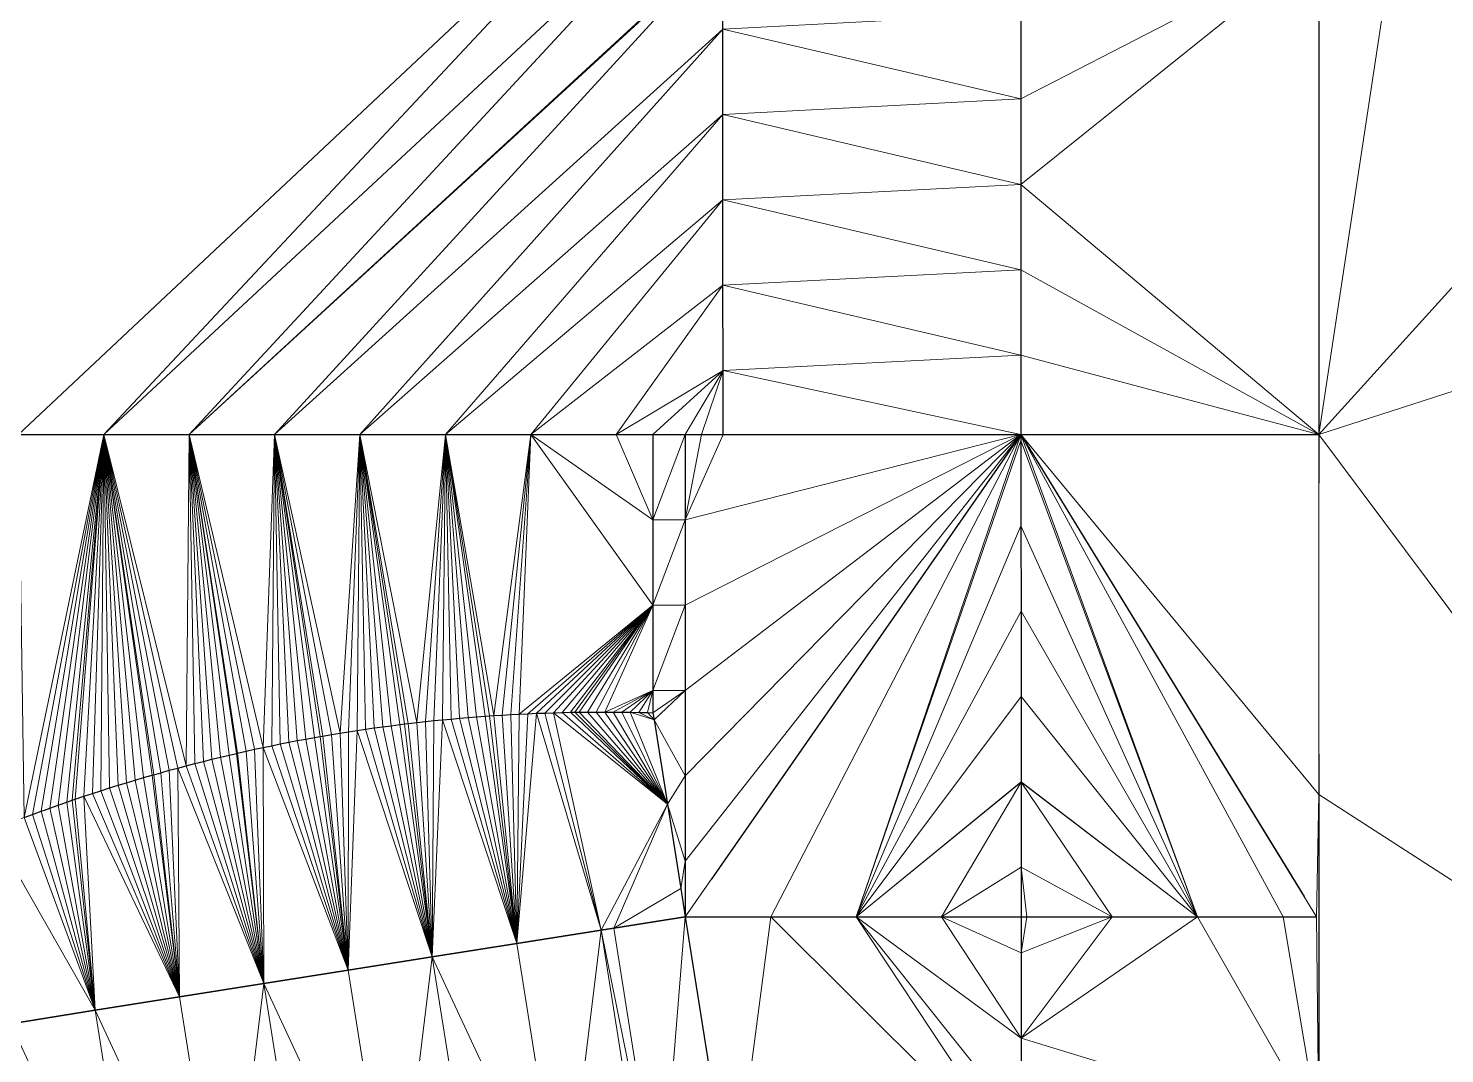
# Model space of a CAD drawing. Header units: metres. Extents: x 246428 to 246884, y 7418966 to 7419490.
# Drawn here: x 246731.44 to 246748.03, y 7419334.11 to 7419346.12 of the extents above; entities that cross this region are included whole.
import ezdxf

# ---------------------------------------------------------------- set-up
doc = ezdxf.new("R2010")
doc.units = ezdxf.units.M
doc.linetypes.add('blank name', pattern=[0])
doc.linetypes.add('HIDDEN', pattern=[9.525, 6.35, -3.175])
doc.layers.add('_12D_UNMAPPED', color=7, linetype='Continuous')
doc.layers.add('GRADELINES', color=250, linetype='HIDDEN', lineweight=25)
doc.layers.add('MISC_PATHS', color=7, linetype='Continuous', lineweight=35)

msp = doc.modelspace()

# ---------------------------------------------------------------- linework, layer by layer
at = {"layer": '_12D_UNMAPPED', "color": 3, "linetype": 'blank name', "lineweight": 0}
for points in [[(246754.397, 7419350.014, 35.67), (246746.557, 7419341.364, 35.67), (246747.589, 7419348.176, 35.67)], [(246746.557, 7419341.364, 35.67), (246754.397, 7419350.014, 35.67), (246760.122, 7419345.739, 35.67)], [(246731.329, 7419341.364, 35.67), (246723.667, 7419348.992, 35.67), (246739.573, 7419349.111, 35.67)], [(246732.329, 7419341.364, 35.67), (246731.329, 7419341.364, 35.67), (246739.573, 7419349.111, 35.67)], [(246739.574, 7419348.111, 35.67), (246732.329, 7419341.364, 35.67), (246739.573, 7419349.111, 35.67)], [(246733.329, 7419341.364, 35.67), (246732.329, 7419341.364, 35.67), (246739.574, 7419348.111, 35.67)], [(246739.575, 7419347.111, 35.67), (246733.329, 7419341.364, 35.67), (246739.574, 7419348.111, 35.67)], [(246746.557, 7419341.364, 35.67), (246746.557, 7419347.095, 35.67), (246747.589, 7419348.176, 35.67)], [(246733.329, 7419341.364, 35.67), (246739.575, 7419347.111, 35.67), (246739.575, 7419347.095, 35.67)], [(246734.329, 7419341.364, 35.67), (246733.329, 7419341.364, 35.67), (246739.575, 7419347.095, 35.67)], [(246739.577, 7419346.111, 35.67), (246734.329, 7419341.364, 35.67), (246739.575, 7419347.095, 35.67)], [(246743.067, 7419346.293, 35.635), (246739.577, 7419346.111, 35.67), (246739.575, 7419347.095, 35.67)], [(246743.068, 7419344.293, 35.635), (246743.067, 7419345.293, 35.635), (246746.557, 7419347.095, 35.67)], [(246743.067, 7419345.293, 35.635), (246743.067, 7419346.293, 35.635), (246746.557, 7419347.095, 35.67)], [(246746.557, 7419341.364, 35.67), (246743.068, 7419344.293, 35.635), (246746.557, 7419347.095, 35.67)], [(246739.577, 7419346.111, 35.67), (246743.067, 7419346.293, 35.635), (246743.067, 7419345.293, 35.635)], [(246735.329, 7419341.364, 35.67), (246734.329, 7419341.364, 35.67), (246739.577, 7419346.111, 35.67)], [(246739.578, 7419345.111, 35.67), (246735.329, 7419341.364, 35.67), (246739.577, 7419346.111, 35.67)], [(246739.578, 7419345.111, 35.67), (246739.577, 7419346.111, 35.67), (246743.067, 7419345.293, 35.635)], [(246752.637, 7419333.224, 35.67), (246746.557, 7419341.364, 35.67), (246760.122, 7419345.739, 35.67)], [(246739.578, 7419345.111, 35.67), (246743.067, 7419345.293, 35.635), (246743.068, 7419344.293, 35.635)], [(246736.329, 7419341.364, 35.67), (246735.329, 7419341.364, 35.67), (246739.578, 7419345.111, 35.67)], [(246739.579, 7419344.111, 35.67), (246736.329, 7419341.364, 35.67), (246739.578, 7419345.111, 35.67)], [(246739.579, 7419344.111, 35.67), (246739.578, 7419345.111, 35.67), (246743.068, 7419344.293, 35.635)], [(246739.579, 7419344.111, 35.67), (246743.068, 7419344.293, 35.635), (246743.068, 7419343.293, 35.635)], [(246743.068, 7419344.293, 35.635), (246746.557, 7419341.364, 35.67), (246743.068, 7419343.293, 35.635)], [(246737.329, 7419341.364, 35.67), (246736.329, 7419341.364, 35.67), (246739.579, 7419344.111, 35.67)], [(246739.58, 7419343.111, 35.67), (246737.329, 7419341.364, 35.67), (246739.579, 7419344.111, 35.67)], [(246739.58, 7419343.111, 35.67), (246739.579, 7419344.111, 35.67), (246743.068, 7419343.293, 35.635)], [(246743.069, 7419342.293, 35.635), (246739.58, 7419343.111, 35.67), (246743.068, 7419343.293, 35.635)], [(246746.557, 7419341.364, 35.67), (246743.069, 7419342.293, 35.635), (246743.068, 7419343.293, 35.635)], [(246737.329, 7419341.364, 35.67), (246739.58, 7419343.111, 35.67), (246738.329, 7419341.364, 35.67)], [(246738.329, 7419341.364, 35.67), (246739.58, 7419343.111, 35.67), (246739.581, 7419342.111, 35.67)], [(246739.581, 7419342.111, 35.67), (246739.58, 7419343.111, 35.67), (246743.069, 7419342.293, 35.635)], [(246739.581, 7419342.111, 35.67), (246743.069, 7419342.293, 35.635), (246743.07, 7419341.364, 35.635)], [(246743.069, 7419342.293, 35.635), (246743.07, 7419341.364, 35.635), (246743.07, 7419341.364, 35.635)], [(246743.07, 7419341.364, 35.635), (246743.069, 7419342.293, 35.635), (246746.557, 7419341.364, 35.67)], [(246738.329, 7419341.364, 35.67), (246739.581, 7419342.111, 35.67), (246738.76, 7419341.364, 35.67)], [(246739.581, 7419342.111, 35.67), (246739.139, 7419341.364, 35.67), (246738.76, 7419341.364, 35.67)], [(246739.581, 7419342.111, 35.67), (246739.329, 7419341.364, 35.67), (246739.139, 7419341.364, 35.67)], [(246739.582, 7419341.364, 35.67), (246739.329, 7419341.364, 35.67), (246739.581, 7419342.111, 35.67)], [(246739.582, 7419341.364, 35.67), (246739.581, 7419342.111, 35.67), (246743.07, 7419341.364, 35.635)], [(246731.329, 7419341.364, 35.67), (246732.329, 7419341.364, 35.67), (246731.395, 7419336.876, 35.58)], [(246732.329, 7419341.364, 35.67), (246731.495, 7419336.913, 35.581), (246731.395, 7419336.876, 35.58)], [(246732.329, 7419341.364, 35.67), (246731.595, 7419336.95, 35.582), (246731.495, 7419336.913, 35.581)], [(246732.329, 7419341.364, 35.67), (246731.695, 7419336.986, 35.582), (246731.595, 7419336.95, 35.582)], [(246732.329, 7419341.364, 35.67), (246731.795, 7419337.022, 35.583), (246731.695, 7419336.986, 35.582)], [(246732.329, 7419341.364, 35.67), (246731.895, 7419337.057, 35.584), (246731.795, 7419337.022, 35.583)], [(246732.329, 7419341.364, 35.67), (246731.959, 7419337.079, 35.584), (246731.895, 7419337.057, 35.584)], [(246732.329, 7419341.364, 35.67), (246731.995, 7419337.091, 35.585), (246731.959, 7419337.079, 35.584)], [(246732.329, 7419341.364, 35.67), (246732.095, 7419337.125, 35.585), (246731.995, 7419337.091, 35.585)], [(246732.195, 7419337.158, 35.586), (246732.095, 7419337.125, 35.585), (246732.329, 7419341.364, 35.67)], [(246732.295, 7419337.19, 35.587), (246732.195, 7419337.158, 35.586), (246732.329, 7419341.364, 35.67)], [(246732.395, 7419337.222, 35.587), (246732.295, 7419337.19, 35.587), (246732.329, 7419341.364, 35.67)], [(246732.695, 7419337.314, 35.589), (246732.329, 7419341.364, 35.67), (246732.795, 7419337.344, 35.59)], [(246732.495, 7419337.254, 35.588), (246732.395, 7419337.222, 35.587), (246732.329, 7419341.364, 35.67)], [(246732.595, 7419337.284, 35.588), (246732.329, 7419341.364, 35.67), (246732.695, 7419337.314, 35.589)], [(246732.595, 7419337.284, 35.588), (246732.495, 7419337.254, 35.588), (246732.329, 7419341.364, 35.67)], [(246732.795, 7419337.344, 35.59), (246732.329, 7419341.364, 35.67), (246732.895, 7419337.373, 35.59)], [(246732.895, 7419337.373, 35.59), (246732.329, 7419341.364, 35.67), (246732.913, 7419337.378, 35.59)], [(246732.913, 7419337.378, 35.59), (246732.329, 7419341.364, 35.67), (246732.995, 7419337.401, 35.591)], [(246732.995, 7419337.401, 35.591), (246732.329, 7419341.364, 35.67), (246733.095, 7419337.429, 35.591)], [(246733.095, 7419337.429, 35.591), (246732.329, 7419341.364, 35.67), (246733.195, 7419337.456, 35.592)], [(246732.329, 7419341.364, 35.67), (246733.329, 7419341.364, 35.67), (246733.295, 7419337.483, 35.592)], [(246733.195, 7419337.456, 35.592), (246732.329, 7419341.364, 35.67), (246733.295, 7419337.483, 35.592)], [(246733.295, 7419337.483, 35.592), (246733.329, 7419341.364, 35.67), (246733.395, 7419337.509, 35.593)], [(246733.395, 7419337.509, 35.593), (246733.329, 7419341.364, 35.67), (246733.495, 7419337.534, 35.593)], [(246733.329, 7419341.364, 35.67), (246734.329, 7419341.364, 35.67), (246734.195, 7419337.696, 35.597)], [(246733.495, 7419337.534, 35.593), (246733.329, 7419341.364, 35.67), (246733.595, 7419337.559, 35.594)], [(246733.595, 7419337.559, 35.594), (246733.329, 7419341.364, 35.67), (246733.695, 7419337.583, 35.594)], [(246733.695, 7419337.583, 35.594), (246733.329, 7419341.364, 35.67), (246733.795, 7419337.607, 35.595)], [(246733.795, 7419337.607, 35.595), (246733.329, 7419341.364, 35.67), (246733.881, 7419337.627, 35.595)], [(246733.881, 7419337.627, 35.595), (246733.329, 7419341.364, 35.67), (246733.895, 7419337.63, 35.595)], [(246733.895, 7419337.63, 35.595), (246733.329, 7419341.364, 35.67), (246733.995, 7419337.653, 35.596)], [(246733.995, 7419337.653, 35.596), (246733.329, 7419341.364, 35.67), (246734.095, 7419337.675, 35.596)], [(246734.095, 7419337.675, 35.596), (246733.329, 7419341.364, 35.67), (246734.195, 7419337.696, 35.597)], [(246734.195, 7419337.696, 35.597), (246734.329, 7419341.364, 35.67), (246734.295, 7419337.717, 35.597)], [(246734.295, 7419337.717, 35.597), (246734.329, 7419341.364, 35.67), (246734.395, 7419337.738, 35.597)], [(246734.595, 7419337.777, 35.598), (246734.329, 7419341.364, 35.67), (246734.695, 7419337.795, 35.599)], [(246734.395, 7419337.738, 35.597), (246734.329, 7419341.364, 35.67), (246734.495, 7419337.757, 35.598)], [(246734.495, 7419337.757, 35.598), (246734.329, 7419341.364, 35.67), (246734.595, 7419337.777, 35.598)], [(246734.695, 7419337.795, 35.599), (246734.329, 7419341.364, 35.67), (246734.795, 7419337.814, 35.599)], [(246734.795, 7419337.814, 35.599), (246734.329, 7419341.364, 35.67), (246734.861, 7419337.825, 35.599)], [(246734.861, 7419337.825, 35.599), (246734.329, 7419341.364, 35.67), (246734.895, 7419337.831, 35.599)], [(246734.895, 7419337.831, 35.599), (246734.329, 7419341.364, 35.67), (246734.995, 7419337.848, 35.6)], [(246734.995, 7419337.848, 35.6), (246734.329, 7419341.364, 35.67), (246735.095, 7419337.865, 35.6)], [(246734.329, 7419341.364, 35.67), (246735.329, 7419341.364, 35.67), (246735.095, 7419337.865, 35.6)], [(246735.095, 7419337.865, 35.6), (246735.329, 7419341.364, 35.67), (246735.195, 7419337.881, 35.6)], [(246735.195, 7419337.881, 35.6), (246735.329, 7419341.364, 35.67), (246735.295, 7419337.896, 35.601)], [(246735.295, 7419337.896, 35.601), (246735.329, 7419341.364, 35.67), (246735.395, 7419337.911, 35.601)], [(246735.795, 7419337.965, 35.602), (246735.329, 7419341.364, 35.67), (246735.85, 7419337.972, 35.602)], [(246735.395, 7419337.911, 35.601), (246735.329, 7419341.364, 35.67), (246735.495, 7419337.925, 35.601)], [(246735.495, 7419337.925, 35.601), (246735.329, 7419341.364, 35.67), (246735.595, 7419337.939, 35.602)], [(246735.695, 7419337.952, 35.602), (246735.329, 7419341.364, 35.67), (246735.795, 7419337.965, 35.602)], [(246735.595, 7419337.939, 35.602), (246735.329, 7419341.364, 35.67), (246735.695, 7419337.952, 35.602)], [(246735.85, 7419337.972, 35.602), (246735.329, 7419341.364, 35.67), (246735.895, 7419337.977, 35.602)], [(246735.329, 7419341.364, 35.67), (246736.329, 7419341.364, 35.67), (246735.995, 7419337.989, 35.603)], [(246735.895, 7419337.977, 35.602), (246735.329, 7419341.364, 35.67), (246735.995, 7419337.989, 35.603)], [(246735.995, 7419337.989, 35.603), (246736.329, 7419341.364, 35.67), (246736.095, 7419338, 35.603)], [(246736.095, 7419338, 35.603), (246736.329, 7419341.364, 35.67), (246736.195, 7419338.011, 35.603)], [(246736.195, 7419338.011, 35.603), (246736.329, 7419341.364, 35.67), (246736.295, 7419338.021, 35.603)], [(246736.295, 7419338.021, 35.603), (246736.329, 7419341.364, 35.67), (246736.395, 7419338.03, 35.603)], [(246736.329, 7419341.364, 35.67), (246737.329, 7419341.364, 35.67), (246736.895, 7419338.07, 35.604)], [(246736.395, 7419338.03, 35.603), (246736.329, 7419341.364, 35.67), (246736.495, 7419338.039, 35.604)], [(246736.495, 7419338.039, 35.604), (246736.329, 7419341.364, 35.67), (246736.595, 7419338.048, 35.604)], [(246736.595, 7419338.048, 35.604), (246736.329, 7419341.364, 35.67), (246736.695, 7419338.056, 35.604)], [(246736.695, 7419338.056, 35.604), (246736.329, 7419341.364, 35.67), (246736.795, 7419338.063, 35.604)], [(246736.795, 7419338.063, 35.604), (246736.329, 7419341.364, 35.67), (246736.846, 7419338.067, 35.604)], [(246736.846, 7419338.067, 35.604), (246736.329, 7419341.364, 35.67), (246736.895, 7419338.07, 35.604)], [(246736.895, 7419338.07, 35.604), (246737.329, 7419341.364, 35.67), (246736.995, 7419338.076, 35.604)], [(246736.995, 7419338.076, 35.604), (246737.329, 7419341.364, 35.67), (246737.095, 7419338.082, 35.604)], [(246737.095, 7419338.082, 35.604), (246737.329, 7419341.364, 35.67), (246737.195, 7419338.088, 35.604)], [(246737.329, 7419341.364, 35.67), (246738.76, 7419339.364, 35.63), (246737.195, 7419338.088, 35.604)], [(246737.329, 7419341.364, 35.67), (246738.76, 7419340.364, 35.65), (246738.76, 7419339.364, 35.63)], [(246737.329, 7419341.364, 35.67), (246738.329, 7419341.364, 35.67), (246738.76, 7419340.364, 35.65)], [(246738.329, 7419341.364, 35.67), (246738.76, 7419341.364, 35.67), (246738.76, 7419340.364, 35.65)], [(246738.76, 7419341.364, 35.67), (246739.139, 7419341.364, 35.67), (246738.76, 7419340.364, 35.65)], [(246739.139, 7419341.364, 35.67), (246739.139, 7419340.364, 35.65), (246738.76, 7419340.364, 35.65)], [(246740.139, 7419335.714, 35.572), (246739.139, 7419335.714, 35.557), (246743.07, 7419341.364, 35.635)], [(246739.329, 7419341.364, 35.67), (246739.582, 7419341.364, 35.67), (246739.139, 7419340.364, 35.65)], [(246739.139, 7419341.364, 35.67), (246739.329, 7419341.364, 35.67), (246739.139, 7419340.364, 35.65)], [(246739.139, 7419340.364, 35.65), (246739.582, 7419341.364, 35.67), (246743.07, 7419341.364, 35.635)], [(246739.139, 7419336.364, 35.57), (246739.139, 7419337.364, 35.59), (246743.07, 7419341.364, 35.635)], [(246739.139, 7419337.364, 35.59), (246739.139, 7419338.364, 35.61), (246743.07, 7419341.364, 35.635)], [(246739.139, 7419336.364, 35.57), (246743.07, 7419341.364, 35.635), (246739.139, 7419335.714, 35.557)], [(246739.139, 7419338.364, 35.61), (246739.139, 7419339.364, 35.63), (246743.07, 7419341.364, 35.635)], [(246739.139, 7419339.364, 35.63), (246739.139, 7419340.364, 35.65), (246743.07, 7419341.364, 35.635)], [(246739.139, 7419340.364, 35.65), (246743.07, 7419341.364, 35.635), (246743.07, 7419341.364, 35.635)], [(246741.139, 7419335.714, 35.587), (246740.139, 7419335.714, 35.572), (246743.07, 7419341.364, 35.635)], [(246743.07, 7419341.364, 35.635), (246743.07, 7419341.293, 35.635), (246741.139, 7419335.714, 35.587)], [(246743.07, 7419341.293, 35.635), (246743.07, 7419340.293, 35.632), (246741.139, 7419335.714, 35.587)], [(246746.557, 7419337.144, 35.67), (246743.07, 7419341.364, 35.635), (246746.557, 7419341.364, 35.67)], [(246743.07, 7419341.364, 35.635), (246745.139, 7419335.714, 35.648), (246743.07, 7419341.293, 35.635)], [(246746.557, 7419337.144, 35.67), (246746.533, 7419335.714, 35.67), (246743.07, 7419341.364, 35.635)], [(246745.139, 7419335.714, 35.648), (246743.07, 7419341.364, 35.635), (246746.139, 7419335.714, 35.664)], [(246746.139, 7419335.714, 35.664), (246743.07, 7419341.364, 35.635), (246746.533, 7419335.714, 35.67)], [(246743.07, 7419341.293, 35.635), (246745.139, 7419335.714, 35.648), (246743.07, 7419340.293, 35.632)], [(246752.637, 7419333.224, 35.67), (246746.557, 7419337.144, 35.67), (246746.557, 7419341.364, 35.67)], [(246738.76, 7419340.364, 35.65), (246739.139, 7419340.364, 35.65), (246738.76, 7419339.364, 35.63)], [(246739.139, 7419340.364, 35.65), (246739.139, 7419339.364, 35.63), (246738.76, 7419339.364, 35.63)], [(246741.139, 7419335.714, 35.587), (246743.07, 7419340.293, 35.632), (246743.071, 7419339.293, 35.628)], [(246743.071, 7419339.293, 35.628), (246743.07, 7419340.293, 35.632), (246745.139, 7419335.714, 35.648)], [(246737.195, 7419338.088, 35.604), (246738.76, 7419339.364, 35.63), (246737.295, 7419338.092, 35.605)], [(246737.295, 7419338.092, 35.605), (246738.76, 7419339.364, 35.63), (246737.395, 7419338.097, 35.605)], [(246737.395, 7419338.097, 35.605), (246738.76, 7419339.364, 35.63), (246737.495, 7419338.1, 35.605)], [(246737.495, 7419338.1, 35.605), (246738.76, 7419339.364, 35.63), (246737.595, 7419338.104, 35.605)], [(246737.595, 7419338.104, 35.605), (246738.76, 7419339.364, 35.63), (246737.695, 7419338.106, 35.605)], [(246737.695, 7419338.106, 35.605), (246738.76, 7419339.364, 35.63), (246737.795, 7419338.109, 35.605)], [(246737.795, 7419338.109, 35.605), (246738.76, 7419339.364, 35.63), (246737.845, 7419338.109, 35.605)], [(246737.845, 7419338.109, 35.605), (246738.76, 7419339.364, 35.63), (246737.895, 7419338.11, 35.605)], [(246737.895, 7419338.11, 35.605), (246738.76, 7419339.364, 35.63), (246737.995, 7419338.111, 35.605)], [(246737.995, 7419338.111, 35.605), (246738.76, 7419339.364, 35.63), (246738.095, 7419338.112, 35.605)], [(246738.095, 7419338.112, 35.605), (246738.76, 7419339.364, 35.63), (246738.195, 7419338.112, 35.605)], [(246738.76, 7419339.364, 35.63), (246738.76, 7419338.364, 35.61), (246738.195, 7419338.112, 35.605)], [(246738.76, 7419339.364, 35.63), (246739.139, 7419339.364, 35.63), (246738.76, 7419338.364, 35.61)], [(246739.139, 7419339.364, 35.63), (246739.139, 7419338.364, 35.61), (246738.76, 7419338.364, 35.61)], [(246741.139, 7419335.714, 35.587), (246743.071, 7419339.293, 35.628), (246743.071, 7419338.293, 35.625)], [(246743.071, 7419338.293, 35.625), (246743.071, 7419339.293, 35.628), (246745.139, 7419335.714, 35.648)], [(246738.195, 7419338.112, 35.605), (246738.76, 7419338.364, 35.61), (246738.295, 7419338.112, 35.605)], [(246738.295, 7419338.112, 35.605), (246738.76, 7419338.364, 35.61), (246738.395, 7419338.111, 35.605)], [(246738.395, 7419338.111, 35.605), (246738.76, 7419338.364, 35.61), (246738.495, 7419338.109, 35.605)], [(246738.495, 7419338.109, 35.605), (246738.76, 7419338.364, 35.61), (246738.595, 7419338.107, 35.605)], [(246738.595, 7419338.107, 35.605), (246738.76, 7419338.364, 35.61), (246738.695, 7419338.105, 35.605)], [(246738.695, 7419338.105, 35.605), (246738.76, 7419338.364, 35.61), (246738.76, 7419338.103, 35.605)], [(246738.76, 7419338.364, 35.61), (246739.139, 7419338.364, 35.61), (246738.76, 7419338.103, 35.605)], [(246738.76, 7419338.364, 35.61), (246738.76, 7419338.103, 35.605), (246738.76, 7419338.103, 35.605)], [(246738.76, 7419338.103, 35.605), (246739.139, 7419338.364, 35.61), (246738.773, 7419338.019, 35.604)], [(246739.139, 7419338.364, 35.61), (246739.139, 7419337.364, 35.59), (246738.773, 7419338.019, 35.604)], [(246741.139, 7419335.714, 35.587), (246743.071, 7419338.293, 35.625), (246743.072, 7419337.293, 35.622)], [(246743.072, 7419337.293, 35.622), (246743.071, 7419338.293, 35.625), (246745.139, 7419335.714, 35.648)], [(246738.152, 7419335.557, 35.512), (246737.395, 7419338.097, 35.605), (246737.495, 7419338.1, 35.605)], [(246738.152, 7419335.557, 35.512), (246737.495, 7419338.1, 35.605), (246737.595, 7419338.104, 35.605)], [(246737.595, 7419338.104, 35.605), (246737.695, 7419338.106, 35.605), (246738.93, 7419337.031, 35.589)], [(246738.152, 7419335.557, 35.512), (246737.595, 7419338.104, 35.605), (246738.93, 7419337.031, 35.589)], [(246737.695, 7419338.106, 35.605), (246737.795, 7419338.109, 35.605), (246738.93, 7419337.031, 35.589)], [(246737.795, 7419338.109, 35.605), (246737.845, 7419338.109, 35.605), (246738.93, 7419337.031, 35.589)], [(246737.845, 7419338.109, 35.605), (246737.895, 7419338.11, 35.605), (246738.93, 7419337.031, 35.589)], [(246737.895, 7419338.11, 35.605), (246737.995, 7419338.111, 35.605), (246738.93, 7419337.031, 35.589)], [(246737.995, 7419338.111, 35.605), (246738.095, 7419338.112, 35.605), (246738.93, 7419337.031, 35.589)], [(246738.095, 7419338.112, 35.605), (246738.195, 7419338.112, 35.605), (246738.93, 7419337.031, 35.589)], [(246738.195, 7419338.112, 35.605), (246738.295, 7419338.112, 35.605), (246738.93, 7419337.031, 35.589)], [(246738.295, 7419338.112, 35.605), (246738.395, 7419338.111, 35.605), (246738.93, 7419337.031, 35.589)], [(246738.395, 7419338.111, 35.605), (246738.495, 7419338.109, 35.605), (246738.93, 7419337.031, 35.589)], [(246738.495, 7419338.109, 35.605), (246738.595, 7419338.107, 35.605), (246738.773, 7419338.019, 35.604)], [(246738.495, 7419338.109, 35.605), (246738.773, 7419338.019, 35.604), (246738.93, 7419337.031, 35.589)], [(246738.595, 7419338.107, 35.605), (246738.695, 7419338.105, 35.605), (246738.773, 7419338.019, 35.604)], [(246738.695, 7419338.105, 35.605), (246738.76, 7419338.103, 35.605), (246738.773, 7419338.019, 35.604)], [(246738.76, 7419338.103, 35.605), (246738.76, 7419338.103, 35.605), (246738.773, 7419338.019, 35.604)], [(246736.176, 7419335.244, 35.421), (246735.495, 7419337.925, 35.601), (246735.595, 7419337.939, 35.602)], [(246736.176, 7419335.244, 35.421), (246735.595, 7419337.939, 35.602), (246735.695, 7419337.952, 35.602)], [(246736.176, 7419335.244, 35.421), (246735.695, 7419337.952, 35.602), (246735.795, 7419337.965, 35.602)], [(246736.176, 7419335.244, 35.421), (246735.795, 7419337.965, 35.602), (246735.85, 7419337.972, 35.602)], [(246736.176, 7419335.244, 35.421), (246735.85, 7419337.972, 35.602), (246735.895, 7419337.977, 35.602)], [(246736.176, 7419335.244, 35.421), (246735.895, 7419337.977, 35.602), (246735.995, 7419337.989, 35.603)], [(246736.176, 7419335.244, 35.421), (246735.995, 7419337.989, 35.603), (246736.095, 7419338, 35.603)], [(246736.176, 7419335.244, 35.421), (246736.095, 7419338, 35.603), (246736.195, 7419338.011, 35.603)], [(246737.164, 7419335.401, 35.466), (246736.176, 7419335.244, 35.421), (246736.295, 7419338.021, 35.603)], [(246736.176, 7419335.244, 35.421), (246736.195, 7419338.011, 35.603), (246736.295, 7419338.021, 35.603)], [(246737.164, 7419335.401, 35.466), (246736.295, 7419338.021, 35.603), (246736.395, 7419338.03, 35.603)], [(246737.164, 7419335.401, 35.466), (246736.395, 7419338.03, 35.603), (246736.495, 7419338.039, 35.604)], [(246737.164, 7419335.401, 35.466), (246736.495, 7419338.039, 35.604), (246736.595, 7419338.048, 35.604)], [(246737.164, 7419335.401, 35.466), (246736.595, 7419338.048, 35.604), (246736.695, 7419338.056, 35.604)], [(246737.164, 7419335.401, 35.466), (246736.695, 7419338.056, 35.604), (246736.795, 7419338.063, 35.604)], [(246737.164, 7419335.401, 35.466), (246736.795, 7419338.063, 35.604), (246736.846, 7419338.067, 35.604)], [(246737.164, 7419335.401, 35.466), (246736.846, 7419338.067, 35.604), (246736.895, 7419338.07, 35.604)], [(246737.164, 7419335.401, 35.466), (246736.895, 7419338.07, 35.604), (246736.995, 7419338.076, 35.604)], [(246737.164, 7419335.401, 35.466), (246736.995, 7419338.076, 35.604), (246737.095, 7419338.082, 35.604)], [(246737.164, 7419335.401, 35.466), (246737.095, 7419338.082, 35.604), (246737.195, 7419338.088, 35.604)], [(246737.164, 7419335.401, 35.466), (246737.295, 7419338.092, 35.605), (246737.395, 7419338.097, 35.605)], [(246738.152, 7419335.557, 35.512), (246737.164, 7419335.401, 35.466), (246737.395, 7419338.097, 35.605)], [(246737.164, 7419335.401, 35.466), (246737.195, 7419338.088, 35.604), (246737.295, 7419338.092, 35.605)], [(246738.773, 7419338.019, 35.604), (246739.139, 7419337.364, 35.59), (246738.93, 7419337.031, 35.589)], [(246735.189, 7419335.087, 35.375), (246734.495, 7419337.757, 35.598), (246734.595, 7419337.777, 35.598)], [(246735.189, 7419335.087, 35.375), (246734.595, 7419337.777, 35.598), (246734.695, 7419337.795, 35.599)], [(246735.189, 7419335.087, 35.375), (246734.695, 7419337.795, 35.599), (246734.795, 7419337.814, 35.599)], [(246735.189, 7419335.087, 35.375), (246734.795, 7419337.814, 35.599), (246734.861, 7419337.825, 35.599)], [(246735.189, 7419335.087, 35.375), (246734.861, 7419337.825, 35.599), (246734.895, 7419337.831, 35.599)], [(246735.189, 7419335.087, 35.375), (246734.895, 7419337.831, 35.599), (246734.995, 7419337.848, 35.6)], [(246735.189, 7419335.087, 35.375), (246734.995, 7419337.848, 35.6), (246735.095, 7419337.865, 35.6)], [(246735.189, 7419335.087, 35.375), (246735.095, 7419337.865, 35.6), (246735.195, 7419337.881, 35.6)], [(246735.189, 7419335.087, 35.375), (246735.195, 7419337.881, 35.6), (246735.295, 7419337.896, 35.601)], [(246736.176, 7419335.244, 35.421), (246735.189, 7419335.087, 35.375), (246735.295, 7419337.896, 35.601)], [(246736.176, 7419335.244, 35.421), (246735.295, 7419337.896, 35.601), (246735.395, 7419337.911, 35.601)], [(246736.176, 7419335.244, 35.421), (246735.395, 7419337.911, 35.601), (246735.495, 7419337.925, 35.601)], [(246734.201, 7419334.931, 35.33), (246733.695, 7419337.583, 35.594), (246733.795, 7419337.607, 35.595)], [(246734.201, 7419334.931, 35.33), (246733.795, 7419337.607, 35.595), (246733.881, 7419337.627, 35.595)], [(246734.201, 7419334.931, 35.33), (246733.881, 7419337.627, 35.595), (246733.895, 7419337.63, 35.595)], [(246734.201, 7419334.931, 35.33), (246733.895, 7419337.63, 35.595), (246733.995, 7419337.653, 35.596)], [(246734.201, 7419334.931, 35.33), (246733.995, 7419337.653, 35.596), (246734.095, 7419337.675, 35.596)], [(246734.201, 7419334.931, 35.33), (246734.095, 7419337.675, 35.596), (246734.195, 7419337.696, 35.597)], [(246735.189, 7419335.087, 35.375), (246734.195, 7419337.696, 35.597), (246734.295, 7419337.717, 35.597)], [(246735.189, 7419335.087, 35.375), (246734.201, 7419334.931, 35.33), (246734.195, 7419337.696, 35.597)], [(246735.189, 7419335.087, 35.375), (246734.295, 7419337.717, 35.597), (246734.395, 7419337.738, 35.597)], [(246735.189, 7419335.087, 35.375), (246734.395, 7419337.738, 35.597), (246734.495, 7419337.757, 35.598)], [(246733.214, 7419334.774, 35.284), (246733.095, 7419337.429, 35.591), (246733.195, 7419337.456, 35.592)], [(246734.201, 7419334.931, 35.33), (246733.195, 7419337.456, 35.592), (246733.295, 7419337.483, 35.592)], [(246734.201, 7419334.931, 35.33), (246733.214, 7419334.774, 35.284), (246733.195, 7419337.456, 35.592)], [(246734.201, 7419334.931, 35.33), (246733.295, 7419337.483, 35.592), (246733.395, 7419337.509, 35.593)], [(246734.201, 7419334.931, 35.33), (246733.395, 7419337.509, 35.593), (246733.495, 7419337.534, 35.593)], [(246734.201, 7419334.931, 35.33), (246733.495, 7419337.534, 35.593), (246733.595, 7419337.559, 35.594)], [(246734.201, 7419334.931, 35.33), (246733.595, 7419337.559, 35.594), (246733.695, 7419337.583, 35.594)], [(246733.214, 7419334.774, 35.284), (246732.495, 7419337.254, 35.588), (246732.595, 7419337.284, 35.588)], [(246733.214, 7419334.774, 35.284), (246732.595, 7419337.284, 35.588), (246732.695, 7419337.314, 35.589)], [(246733.214, 7419334.774, 35.284), (246732.695, 7419337.314, 35.589), (246732.795, 7419337.344, 35.59)], [(246733.214, 7419334.774, 35.284), (246732.795, 7419337.344, 35.59), (246732.895, 7419337.373, 35.59)], [(246733.214, 7419334.774, 35.284), (246732.895, 7419337.373, 35.59), (246732.913, 7419337.378, 35.59)], [(246733.214, 7419334.774, 35.284), (246732.913, 7419337.378, 35.59), (246732.995, 7419337.401, 35.591)], [(246733.214, 7419334.774, 35.284), (246732.995, 7419337.401, 35.591), (246733.095, 7419337.429, 35.591)], [(246739.139, 7419337.364, 35.59), (246739.139, 7419336.364, 35.57), (246738.93, 7419337.031, 35.589)], [(246741.139, 7419335.714, 35.587), (246743.072, 7419337.293, 35.622), (246743.072, 7419337.291, 35.622)], [(246741.139, 7419335.714, 35.587), (246743.072, 7419337.291, 35.622), (246742.139, 7419335.714, 35.603)], [(246743.072, 7419337.291, 35.622), (246743.072, 7419336.293, 35.619), (246742.139, 7419335.714, 35.603)], [(246743.072, 7419337.291, 35.622), (246743.072, 7419337.293, 35.622), (246745.139, 7419335.714, 35.648)], [(246744.139, 7419335.714, 35.633), (246743.072, 7419337.291, 35.622), (246745.139, 7419335.714, 35.648)], [(246743.072, 7419336.293, 35.619), (246743.072, 7419337.291, 35.622), (246744.139, 7419335.714, 35.633)], [(246732.226, 7419334.618, 35.239), (246731.995, 7419337.091, 35.585), (246732.095, 7419337.125, 35.585)], [(246733.214, 7419334.774, 35.284), (246732.095, 7419337.125, 35.585), (246732.195, 7419337.158, 35.586)], [(246733.214, 7419334.774, 35.284), (246732.226, 7419334.618, 35.239), (246732.095, 7419337.125, 35.585)], [(246733.214, 7419334.774, 35.284), (246732.195, 7419337.158, 35.586), (246732.295, 7419337.19, 35.587)], [(246733.214, 7419334.774, 35.284), (246732.295, 7419337.19, 35.587), (246732.395, 7419337.222, 35.587)], [(246733.214, 7419334.774, 35.284), (246732.395, 7419337.222, 35.587), (246732.495, 7419337.254, 35.588)], [(246746.557, 7419337.144, 35.67), (246746.557, 7419333.224, 35.67), (246746.533, 7419335.714, 35.67)], [(246746.557, 7419337.144, 35.67), (246752.637, 7419333.224, 35.67), (246746.557, 7419333.224, 35.67)], [(246732.226, 7419334.618, 35.239), (246731.495, 7419336.913, 35.581), (246731.595, 7419336.95, 35.582)], [(246732.226, 7419334.618, 35.239), (246731.595, 7419336.95, 35.582), (246731.695, 7419336.986, 35.582)], [(246732.226, 7419334.618, 35.239), (246731.695, 7419336.986, 35.582), (246731.795, 7419337.022, 35.583)], [(246732.226, 7419334.618, 35.239), (246731.795, 7419337.022, 35.583), (246731.895, 7419337.057, 35.584)], [(246732.226, 7419334.618, 35.239), (246731.895, 7419337.057, 35.584), (246731.959, 7419337.079, 35.584)], [(246732.226, 7419334.618, 35.239), (246731.959, 7419337.079, 35.584), (246731.995, 7419337.091, 35.585)], [(246738.3, 7419335.581, 35.519), (246738.152, 7419335.557, 35.512), (246738.93, 7419337.031, 35.589)], [(246738.3, 7419335.581, 35.519), (246738.93, 7419337.031, 35.589), (246739.087, 7419336.044, 35.575)], [(246738.3, 7419335.581, 35.519), (246738.3, 7419335.581, 35.519), (246738.93, 7419337.031, 35.589)], [(246739.139, 7419336.364, 35.57), (246739.087, 7419336.044, 35.575), (246738.93, 7419337.031, 35.589)], [(246732.226, 7419334.618, 35.239), (246731.022, 7419336.73, 35.589), (246731.395, 7419336.876, 35.58)], [(246732.226, 7419334.618, 35.239), (246731.395, 7419336.876, 35.58), (246731.495, 7419336.913, 35.581)], [(246732.226, 7419334.618, 35.239), (246731.238, 7419334.461, 35.194), (246731.022, 7419336.73, 35.589)], [(246739.139, 7419336.364, 35.57), (246739.139, 7419335.714, 35.557), (246739.087, 7419336.044, 35.575)], [(246743.072, 7419336.293, 35.619), (246743.073, 7419335.714, 35.617), (246742.139, 7419335.714, 35.603)], [(246743.073, 7419335.714, 35.617), (246743.072, 7419336.293, 35.619), (246743.139, 7419335.714, 35.618)], [(246743.139, 7419335.714, 35.618), (246743.072, 7419336.293, 35.619), (246744.139, 7419335.714, 35.633)], [(246738.3, 7419335.581, 35.519), (246739.087, 7419336.044, 35.575), (246739.139, 7419335.714, 35.57)], [(246739.087, 7419336.044, 35.575), (246739.139, 7419335.714, 35.557), (246739.139, 7419335.714, 35.57)], [(246738.848, 7419332.124, 35.519), (246738.3, 7419335.581, 35.519), (246739.139, 7419335.714, 35.57)], [(246739.688, 7419332.257, 35.557), (246738.848, 7419332.124, 35.519), (246739.139, 7419335.714, 35.57)], [(246739.139, 7419335.714, 35.557), (246739.688, 7419332.257, 35.557), (246739.688, 7419332.257, 35.557)], [(246739.139, 7419335.714, 35.557), (246740.139, 7419335.714, 35.572), (246739.688, 7419332.257, 35.557)], [(246739.688, 7419332.257, 35.557), (246739.139, 7419335.714, 35.57), (246739.139, 7419335.714, 35.557)], [(246739.688, 7419332.257, 35.557), (246740.139, 7419335.714, 35.572), (246743.074, 7419332.794, 35.61)], [(246740.139, 7419335.714, 35.572), (246741.139, 7419335.714, 35.587), (246743.074, 7419332.794, 35.61)], [(246743.074, 7419333.293, 35.611), (246741.139, 7419335.714, 35.587), (246743.073, 7419334.293, 35.613)], [(246743.074, 7419332.794, 35.61), (246741.139, 7419335.714, 35.587), (246743.074, 7419333.293, 35.611)], [(246743.073, 7419334.293, 35.613), (246741.139, 7419335.714, 35.587), (246742.139, 7419335.714, 35.603)], [(246743.073, 7419335.714, 35.617), (246743.139, 7419335.714, 35.618), (246742.139, 7419335.714, 35.603)], [(246743.073, 7419335.293, 35.616), (246743.073, 7419334.293, 35.613), (246742.139, 7419335.714, 35.603)], [(246743.073, 7419335.293, 35.616), (246742.139, 7419335.714, 35.603), (246743.139, 7419335.714, 35.618)], [(246743.073, 7419335.293, 35.616), (246743.139, 7419335.714, 35.618), (246744.139, 7419335.714, 35.633)], [(246743.073, 7419334.293, 35.613), (246743.073, 7419335.293, 35.616), (246744.139, 7419335.714, 35.633)], [(246743.073, 7419334.293, 35.613), (246744.139, 7419335.714, 35.633), (246745.139, 7419335.714, 35.648)], [(246746.557, 7419333.224, 35.67), (246743.073, 7419334.293, 35.613), (246745.139, 7419335.714, 35.648)], [(246746.557, 7419333.224, 35.67), (246745.139, 7419335.714, 35.648), (246746.139, 7419335.714, 35.664)], [(246746.557, 7419333.224, 35.67), (246746.139, 7419335.714, 35.664), (246746.533, 7419335.714, 35.67)], [(246737.164, 7419335.401, 35.466), (246738.152, 7419335.557, 35.512), (246737.712, 7419331.944, 35.461)], [(246738.152, 7419335.557, 35.512), (246738.7, 7419332.101, 35.511), (246737.712, 7419331.944, 35.461)], [(246738.152, 7419335.557, 35.512), (246738.3, 7419335.581, 35.519), (246738.848, 7419332.124, 35.519)], [(246738.152, 7419335.557, 35.512), (246738.848, 7419332.124, 35.519), (246738.7, 7419332.101, 35.511)], [(246738.3, 7419335.581, 35.519), (246738.3, 7419335.581, 35.519), (246738.848, 7419332.124, 35.519)], [(246738.3, 7419335.581, 35.519), (246738.848, 7419332.124, 35.519), (246738.848, 7419332.124, 35.519)], [(246736.176, 7419335.244, 35.421), (246737.164, 7419335.401, 35.466), (246737.712, 7419331.944, 35.461)], [(246735.189, 7419335.087, 35.375), (246736.176, 7419335.244, 35.421), (246735.737, 7419331.631, 35.362)], [(246736.176, 7419335.244, 35.421), (246736.725, 7419331.787, 35.411), (246735.737, 7419331.631, 35.362)], [(246736.176, 7419335.244, 35.421), (246737.712, 7419331.944, 35.461), (246736.725, 7419331.787, 35.411)], [(246734.201, 7419334.931, 35.33), (246735.189, 7419335.087, 35.375), (246735.737, 7419331.631, 35.362)], [(246733.214, 7419334.774, 35.284), (246734.201, 7419334.931, 35.33), (246733.762, 7419331.317, 35.262)], [(246734.201, 7419334.931, 35.33), (246734.749, 7419331.474, 35.312), (246733.762, 7419331.317, 35.262)], [(246734.201, 7419334.931, 35.33), (246735.737, 7419331.631, 35.362), (246734.749, 7419331.474, 35.312)], [(246731.238, 7419334.461, 35.194), (246732.226, 7419334.618, 35.239), (246732.774, 7419331.161, 35.212)], [(246732.226, 7419334.618, 35.239), (246733.214, 7419334.774, 35.284), (246733.762, 7419331.317, 35.262)], [(246732.226, 7419334.618, 35.239), (246733.762, 7419331.317, 35.262), (246732.774, 7419331.161, 35.212)], [(246730.399, 7419334.328, 35.155), (246731.238, 7419334.461, 35.194), (246731.786, 7419331.004, 35.162)], [(246731.238, 7419334.461, 35.194), (246732.774, 7419331.161, 35.212), (246731.786, 7419331.004, 35.162)], [(246730.399, 7419334.328, 35.155), (246731.786, 7419331.004, 35.162), (246730.947, 7419330.871, 35.12)], [(246743.073, 7419334.293, 35.613), (246746.557, 7419333.224, 35.67), (246743.074, 7419333.293, 35.611)]]:
    msp.add_3dface(points, dxfattribs=at)
at = {"layer": 'GRADELINES'}
for points in [[(246746.557, 7419347.144, 35.67), (246746.557, 7419337.144, 35.67), (246746.557, 7419333.224, 35.67), (246746.557, 7419333.224, 35.67), (246752.637, 7419333.224, 35.67), (246760.122, 7419333.224, 35.67), (246760.122, 7419333.224, 35.67), (246760.122, 7419335.739, 35.67), (246760.122, 7419345.739, 35.67), (246760.122, 7419350.014, 35.67), (246760.122, 7419350.014, 35.67), (246754.397, 7419350.014, 35.67), (246749.427, 7419350.014, 35.67), (246749.427, 7419350.014, 35.67), (246746.557, 7419347.144, 35.67)], [(246731.329, 7419341.364, 35.67), (246732.329, 7419341.364, 35.67), (246733.329, 7419341.364, 35.67), (246734.329, 7419341.364, 35.67), (246735.329, 7419341.364, 35.67), (246736.329, 7419341.364, 35.67), (246737.329, 7419341.364, 35.67), (246738.329, 7419341.364, 35.67), (246739.329, 7419341.364, 35.67), (246739.582, 7419341.364, 35.67), (246739.582, 7419341.364, 35.67), (246739.581, 7419342.111, 35.67), (246739.58, 7419343.111, 35.67), (246739.579, 7419344.111, 35.67), (246739.578, 7419345.111, 35.67), (246739.577, 7419346.111, 35.67), (246739.575, 7419347.111, 35.67)], [(246743.067, 7419346.293, 35.635), (246743.067, 7419345.293, 35.635), (246743.068, 7419344.293, 35.635), (246743.068, 7419343.293, 35.635), (246743.069, 7419342.293, 35.635), (246743.07, 7419341.364, 35.635), (246743.07, 7419341.364, 35.635), (246743.07, 7419341.293, 35.635), (246743.07, 7419340.293, 35.632), (246743.071, 7419339.293, 35.628), (246743.071, 7419338.293, 35.625), (246743.072, 7419337.293, 35.622), (246743.072, 7419337.291, 35.622), (246743.072, 7419337.291, 35.622), (246743.072, 7419336.293, 35.619), (246743.073, 7419335.714, 35.617), (246743.073, 7419335.714, 35.617), (246743.073, 7419335.293, 35.616), (246743.073, 7419334.293, 35.613), (246743.074, 7419333.293, 35.611)], [(246738.76, 7419341.364, 35.67), (246738.76, 7419340.364, 35.65), (246738.76, 7419339.364, 35.63), (246738.76, 7419338.364, 35.61), (246738.76, 7419338.103, 35.605)], [(246739.139, 7419341.364, 35.67), (246739.139, 7419340.364, 35.65), (246739.139, 7419339.364, 35.63), (246739.139, 7419338.364, 35.61), (246739.139, 7419337.364, 35.59), (246739.139, 7419336.364, 35.57), (246739.139, 7419335.714, 35.557)], [(246743.07, 7419341.364, 35.635), (246739.139, 7419335.714, 35.557)], [(246739.582, 7419341.364, 35.67), (246743.07, 7419341.364, 35.635), (246743.07, 7419341.364, 35.635), (246746.557, 7419341.364, 35.67)], [(246743.07, 7419341.364, 35.635), (246746.533, 7419335.714, 35.67)], [(246731.395, 7419336.876, 35.58), (246731.495, 7419336.913, 35.581), (246731.495, 7419336.913, 35.581), (246731.595, 7419336.95, 35.582), (246731.595, 7419336.95, 35.582), (246731.645, 7419336.968, 35.582), (246731.695, 7419336.986, 35.582), (246731.695, 7419336.986, 35.582), (246731.795, 7419337.022, 35.583), (246731.795, 7419337.022, 35.583), (246731.895, 7419337.057, 35.584), (246731.895, 7419337.057, 35.584), (246731.959, 7419337.079, 35.584), (246731.995, 7419337.091, 35.585), (246731.995, 7419337.091, 35.585), (246732.095, 7419337.125, 35.585), (246732.095, 7419337.125, 35.585), (246732.195, 7419337.158, 35.586), (246732.195, 7419337.158, 35.586), (246732.295, 7419337.19, 35.587), (246732.295, 7419337.19, 35.587), (246732.395, 7419337.222, 35.587), (246732.395, 7419337.222, 35.587), (246732.495, 7419337.254, 35.588), (246732.495, 7419337.254, 35.588), (246732.595, 7419337.284, 35.588), (246732.595, 7419337.284, 35.588), (246732.695, 7419337.314, 35.589), (246732.695, 7419337.314, 35.589), (246732.795, 7419337.344, 35.59), (246732.795, 7419337.344, 35.59), (246732.895, 7419337.373, 35.59), (246732.895, 7419337.373, 35.59), (246732.913, 7419337.378, 35.59), (246732.995, 7419337.401, 35.591), (246732.995, 7419337.401, 35.591), (246733.095, 7419337.429, 35.591), (246733.095, 7419337.429, 35.591), (246733.195, 7419337.456, 35.592), (246733.195, 7419337.456, 35.592), (246733.295, 7419337.483, 35.592), (246733.295, 7419337.483, 35.592), (246733.395, 7419337.509, 35.593), (246733.395, 7419337.509, 35.593), (246733.495, 7419337.534, 35.593), (246733.495, 7419337.534, 35.593), (246733.595, 7419337.559, 35.594), (246733.595, 7419337.559, 35.594), (246733.695, 7419337.583, 35.594), (246733.695, 7419337.583, 35.594), (246733.795, 7419337.607, 35.595), (246733.795, 7419337.607, 35.595), (246733.881, 7419337.627, 35.595), (246733.895, 7419337.63, 35.595), (246733.895, 7419337.63, 35.595), (246733.995, 7419337.653, 35.596), (246733.995, 7419337.653, 35.596), (246734.095, 7419337.675, 35.596), (246734.095, 7419337.675, 35.596), (246734.195, 7419337.696, 35.597), (246734.195, 7419337.696, 35.597), (246734.295, 7419337.717, 35.597), (246734.295, 7419337.717, 35.597), (246734.395, 7419337.738, 35.597), (246734.395, 7419337.738, 35.597), (246734.495, 7419337.757, 35.598), (246734.495, 7419337.757, 35.598), (246734.595, 7419337.777, 35.598), (246734.595, 7419337.777, 35.598), (246734.695, 7419337.795, 35.599), (246734.695, 7419337.795, 35.599), (246734.795, 7419337.814, 35.599), (246734.795, 7419337.814, 35.599), (246734.861, 7419337.825, 35.599), (246734.895, 7419337.831, 35.599), (246734.895, 7419337.831, 35.599), (246734.995, 7419337.848, 35.6), (246734.995, 7419337.848, 35.6), (246735.095, 7419337.865, 35.6), (246735.095, 7419337.865, 35.6), (246735.195, 7419337.881, 35.6), (246735.195, 7419337.881, 35.6), (246735.295, 7419337.896, 35.601), (246735.295, 7419337.896, 35.601), (246735.395, 7419337.911, 35.601), (246735.395, 7419337.911, 35.601), (246735.495, 7419337.925, 35.601), (246735.495, 7419337.925, 35.601), (246735.595, 7419337.939, 35.602), (246735.595, 7419337.939, 35.602), (246735.695, 7419337.952, 35.602), (246735.695, 7419337.952, 35.602), (246735.795, 7419337.965, 35.602), (246735.795, 7419337.965, 35.602), (246735.85, 7419337.972, 35.602), (246735.895, 7419337.977, 35.602), (246735.895, 7419337.977, 35.602), (246735.995, 7419337.989, 35.603), (246735.995, 7419337.989, 35.603), (246736.095, 7419338, 35.603), (246736.095, 7419338, 35.603), (246736.195, 7419338.011, 35.603), (246736.195, 7419338.011, 35.603), (246736.295, 7419338.021, 35.603), (246736.295, 7419338.021, 35.603), (246736.395, 7419338.03, 35.603), (246736.395, 7419338.03, 35.603), (246736.495, 7419338.039, 35.604), (246736.495, 7419338.039, 35.604), (246736.595, 7419338.048, 35.604), (246736.595, 7419338.048, 35.604), (246736.695, 7419338.056, 35.604), (246736.695, 7419338.056, 35.604), (246736.795, 7419338.063, 35.604), (246736.795, 7419338.063, 35.604), (246736.846, 7419338.067, 35.604), (246736.895, 7419338.07, 35.604), (246736.895, 7419338.07, 35.604), (246736.995, 7419338.076, 35.604), (246736.995, 7419338.076, 35.604), (246737.095, 7419338.082, 35.604), (246737.095, 7419338.082, 35.604), (246737.195, 7419338.088, 35.604), (246737.195, 7419338.088, 35.604), (246737.295, 7419338.092, 35.605), (246737.295, 7419338.092, 35.605), (246737.395, 7419338.097, 35.605), (246737.395, 7419338.097, 35.605), (246737.495, 7419338.1, 35.605), (246737.495, 7419338.1, 35.605), (246737.595, 7419338.104, 35.605), (246737.595, 7419338.104, 35.605), (246737.695, 7419338.106, 35.605), (246737.695, 7419338.106, 35.605), (246737.795, 7419338.109, 35.605), (246737.795, 7419338.109, 35.605), (246737.845, 7419338.109, 35.605), (246737.895, 7419338.11, 35.605), (246737.895, 7419338.11, 35.605), (246737.995, 7419338.111, 35.605), (246737.995, 7419338.111, 35.605), (246738.095, 7419338.112, 35.605), (246738.095, 7419338.112, 35.605), (246738.178, 7419338.112, 35.605), (246738.195, 7419338.112, 35.605), (246738.195, 7419338.112, 35.605), (246738.295, 7419338.112, 35.605), (246738.295, 7419338.112, 35.605), (246738.395, 7419338.111, 35.605), (246738.395, 7419338.111, 35.605), (246738.495, 7419338.109, 35.605), (246738.495, 7419338.109, 35.605), (246738.595, 7419338.107, 35.605), (246738.595, 7419338.107, 35.605), (246738.695, 7419338.105, 35.605), (246738.695, 7419338.105, 35.605), (246738.76, 7419338.103, 35.605), (246738.76, 7419338.103, 35.605), (246738.76, 7419338.103, 35.605), (246738.773, 7419338.019, 35.604), (246738.93, 7419337.031, 35.589), (246739.087, 7419336.044, 35.575), (246739.139, 7419335.714, 35.57)], [(246739.139, 7419335.714, 35.557), (246740.139, 7419335.714, 35.572), (246741.139, 7419335.714, 35.587), (246742.139, 7419335.714, 35.603), (246743.139, 7419335.714, 35.618), (246744.139, 7419335.714, 35.633), (246745.139, 7419335.714, 35.648), (246746.139, 7419335.714, 35.664), (246746.533, 7419335.714, 35.67)], [(246739.139, 7419335.714, 35.57), (246739.688, 7419332.257, 35.557)], [(246739.139, 7419335.714, 35.557), (246739.688, 7419332.257, 35.557)]]:
    msp.add_polyline3d(points, dxfattribs=at)
at = {"layer": 'MISC_PATHS'}
msp.add_polyline3d([(246739.139, 7419335.714, 35.557), (246738.3, 7419335.581, 35.519), (246738.3, 7419335.581, 35.519), (246738.152, 7419335.557, 35.512), (246737.164, 7419335.401, 35.466), (246736.176, 7419335.244, 35.421), (246735.189, 7419335.087, 35.375), (246734.201, 7419334.931, 35.33), (246733.214, 7419334.774, 35.284), (246732.226, 7419334.618, 35.239), (246731.238, 7419334.461, 35.194)], dxfattribs=at)

doc.saveas('drawing.dxf')
